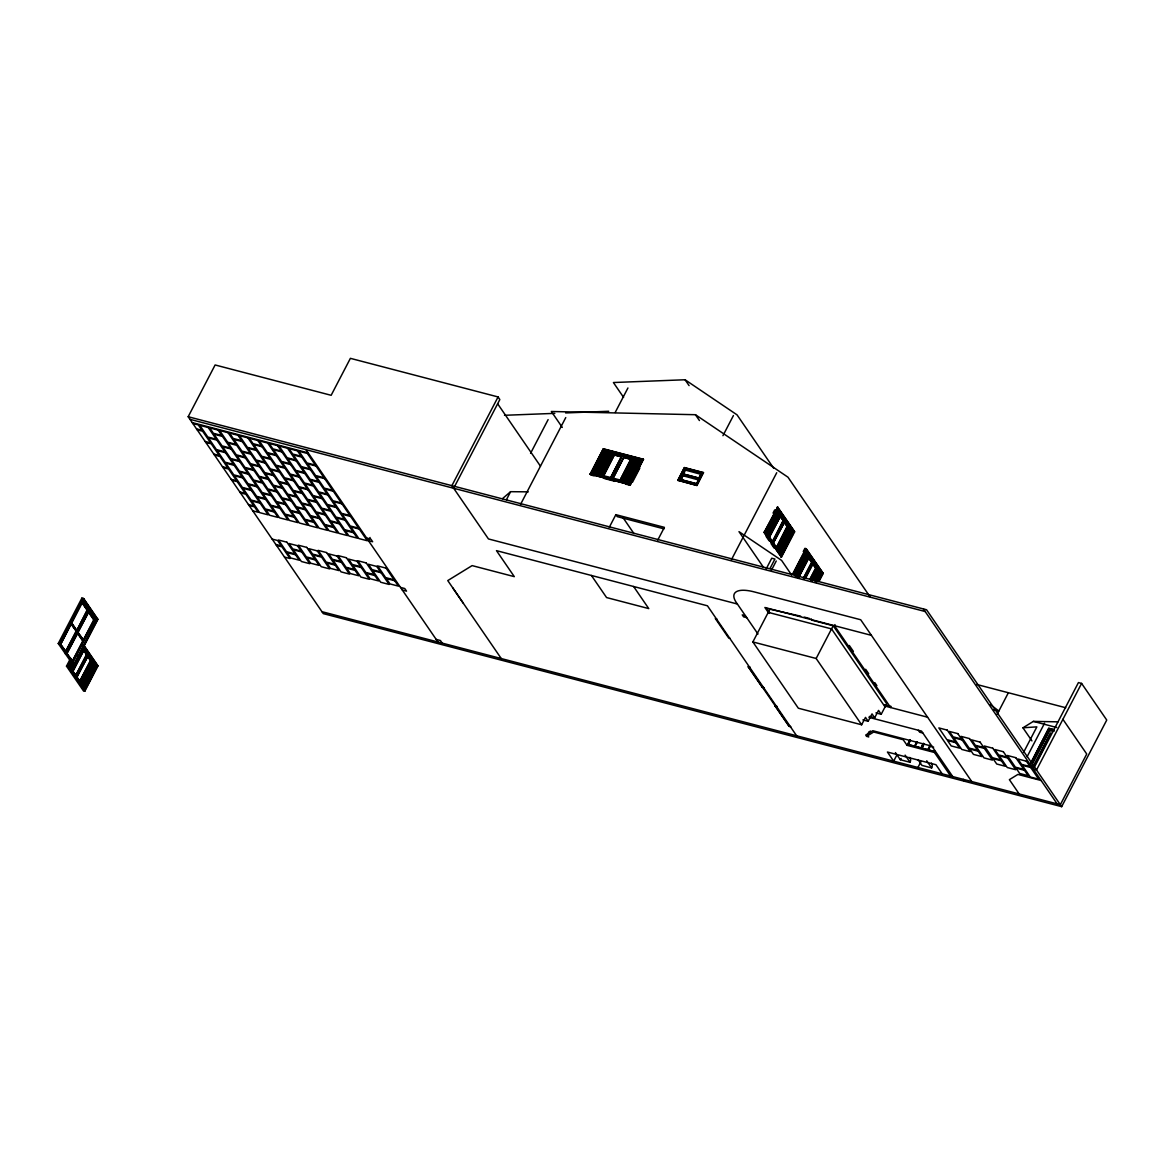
<?xml version="1.0" encoding="UTF-8"?>
<svg xmlns="http://www.w3.org/2000/svg" width="1165" height="1165" viewBox="0 0 1165 1165"><rect width="100%" height="100%" fill="white"/><g stroke="black" fill="none" stroke-linecap="round" stroke-linejoin="round"><path stroke-width="1.5" d="M74.269 666.569L58.25 643.517L81.885 598.096L83.691 598.562L97.947 619.358L74.312 664.778L72.521 664.312M61.483 639.483L64.789 633.148M74.677 614.144L76.337 610.97M59.619 643.866L83.268 598.461L97.525 619.256M76.409 631.328L70.643 623.319L76.409 631.328L65.852 651.599L60.085 643.59L64.148 635.799M75.142 614.669L79.205 606.863M83.574 600.266L60.493 644.624L83.691 598.562M65.531 651.526L76.089 631.241M81.958 602.276L87.404 610.198L76.846 630.483L87.084 610.125L82.555 603.514M1034.185 767.575L1078.44 682.574L1081.601 683.404L1106.75 720.057L1061.665 806.661L323.288 613.62L188.177 416.721L215.117 364.965L331.151 395.299L350.388 358.339L498.067 396.945L499.843 399.551L453.666 488.266M88.788 609.63L65.386 653.915M66.784 653.332L77.647 633.148L83.094 641.07L72.536 661.356L66.784 653.332L72.536 661.356M77.778 632.216L88.642 612.018L94.088 619.955L83.531 640.226L77.778 632.216L83.531 640.226M67.089 653.419L77.647 633.148M78.084 632.304L88.642 612.018M84.055 645.526L98.006 665.87L84.812 691.209L83.443 690.86L66.492 666.162L70.628 658.24M67.454 666.409L70.745 660.074M84.812 691.209L67.876 666.526L70.351 661.764M84.55 648.614L72.463 671.856L68.444 666.001L70.06 662.9M82.963 645.803L97.015 666.278L84.914 689.505L68.866 666.118L71.283 661.472M71.327 662.288L69.638 665.521L72.58 669.802M72.215 661.269L82.773 640.983L77.341 633.061M83.21 640.138L93.768 619.867L88.336 611.931M72.39 663.744L95.486 619.387L82.103 599.888M74.312 664.778L96.957 619.765L81.885 598.096M73.89 664.662L96.71 620.814M77.851 680.462L71.822 671.681L83.924 648.454L84.972 648.73M73.016 671.2L83.793 650.492L86.734 654.788L75.958 675.482L72.696 671.113L75.958 675.482M75.652 675.409L86.428 654.701M75.841 677.535L87.928 654.293L88.991 654.57M76.715 676.967L87.812 656.346L90.754 660.642L79.977 681.336L76.715 676.967L79.977 681.336M77.036 677.054L87.812 656.346M79.657 681.248L90.433 660.555L87.492 656.259M83.924 648.454L91.948 660.147L79.846 683.389L84.914 689.505M80.487 683.549L92.574 660.307L97.015 666.278M84.492 689.403L96.593 666.162M84.39 691.107L96.768 667.341M370.062 537.473L368.417 540.633L372.64 541.74L370.849 539.133L366.64 538.041M498.067 396.945L451.889 485.659L488.455 538.944L737.387 604.023L757.993 634.051M506.425 499.712L510.605 491.688L528.269 491.848M530.57 453.316L548.118 419.618M520.537 504.416L565.753 417.58M615.164 412.512L627.935 387.974M590.131 474.126L603.324 448.787L643.4 459.258L630.381 484.873L590.131 474.126L630.381 484.873M590.306 474.388L603.324 448.787M632.304 457.554L620.654 481.436L591.733 473.354L603.819 450.112L641.973 460.306L629.886 483.533L620.392 481.058L632.479 457.816L641.973 460.306M591.907 473.602L603.819 450.112M601.402 476.092L613.489 452.85L604.009 450.374M601.664 476.485L613.314 452.588M603.587 475.538L614.363 454.845L621.469 456.855L610.693 477.563L603.732 475.742L614.363 454.845M621.338 456.665L610.693 477.563M611.159 478.961L622.809 455.078M613.081 478.029L623.857 457.321L630.964 459.345L620.188 480.038L613.227 478.218L623.857 457.321M630.818 459.141L620.188 480.038M629.886 483.533L641.799 460.044M630.207 484.611L643.4 459.258M632.435 482.281L639.862 468.024M609.266 527.337L615.863 514.668L664.385 527.352L657.788 540.021M677.812 480.257L684.408 467.573L703.398 472.539L696.976 485.47L677.812 480.257L696.976 485.47M677.986 480.519L684.408 467.573M695.01 484.028L679.413 479.47L684.918 468.913L701.971 473.587L696.699 484.465L701.971 473.587M699.437 479.194L682.559 474.781L684.918 468.913M679.821 480.053L682.559 474.781M683.593 474.097L685.442 470.107L700.981 474.33L699 478.131L683.593 474.097L699 478.131M682.923 475.713L681.074 479.703L682.923 475.713L698.447 479.936L696.466 483.737L679.413 479.47M698.869 477.927L700.981 474.33M696.801 485.223L703.398 472.539M722.941 435.695L733.426 415.541M731.416 559.724L776.72 472.728M773.036 513.081L774.681 509.906M764.094 532.332L777.71 507.095L794.646 531.793L781.453 557.147L764.094 532.332L781.453 557.147M764.517 532.449L777.71 507.095M777.186 508.697L781.191 514.551L769.104 537.779L765.085 531.939L777.186 508.697L793.656 532.201L781.555 555.443L776.487 549.312L788.588 526.085L780.565 514.377L768.463 537.618L772.482 543.458L784.569 520.231L785.632 520.507M781.555 555.443L765.507 532.041L777.608 508.814M780.433 516.43L769.351 537.05L772.599 541.419L783.375 520.711L780.128 516.343L783.375 520.711M783.069 520.639L772.599 541.419M776.618 547.273L773.356 542.89L784.453 522.284L787.394 526.565L776.618 547.273L787.074 526.478L784.132 522.197M784.453 522.284L773.356 542.89M766.017 569.234L771.754 558.224L774.914 559.04L770.007 568.491M777.128 549.472L789.215 526.245L793.656 532.201M771.346 570.442L776.254 560.991M781.132 555.326L793.234 532.099M781.031 557.03L793.409 533.264M811.204 618.935L812.107 620.231L833.193 625.751L886.711 703.733L881.206 714.291L878.541 710.388L874.682 717.786L872.017 713.883L868.158 721.281L865.493 717.378L861.634 724.776L798.345 708.218L752.867 641.944L769.905 609.193L800.661 616.168M803.253 551.54L804.899 548.365L806.267 548.73L823.218 573.428L819.097 581.35M792.651 573.966L805.845 548.613L823.218 573.428M806.267 548.73L793.074 574.068L791.705 573.719M795.651 576.486L793.642 573.559L805.743 550.317L822.213 573.835L818.194 581.568M796.074 576.588L794.064 573.675L806.165 550.433M797.792 577.359L808.568 556.666L805.627 552.37L794.85 573.078L796.802 575.932M798.637 576.151L809.122 556.011L810.185 556.288M798.739 577.083L808.685 557.977L811.947 562.346L803.661 578.262M798.462 577.855L809.762 556.171L805.743 550.317M803.34 578.19L811.626 562.258L808.685 557.977M804.272 578.889L813.141 561.85L814.189 562.127M805.233 578.146L812.689 563.816L815.951 568.185L810.156 579.34M805.554 578.233L813.01 563.904M809.835 579.253L815.646 568.112L812.689 563.816M810.694 580.097L817.146 567.704L809.122 556.011M811.335 580.257L817.786 567.865L822.213 573.835M811.932 580.913L817.655 569.918L820.597 574.199L816.563 581.976L813.621 577.68M817.772 581.466L821.791 573.719M818.675 581.233L822.796 573.311M861.634 724.776L816.155 658.487L833.193 625.751M835.014 624.629L834.46 625.678L890.628 707.548M870.27 730.95L867.838 735.61L868.726 736.906L866.614 736.353L869.046 731.693M896.904 754.935L893.671 761.138L887.424 752.037L935.946 764.721L942.194 773.822M950.625 776.036L934.476 752.488L907.054 745.323L909.88 739.891M910.302 740.008L908.205 744.639L914.642 746.328L917.161 741.799M908.205 744.639L910.477 740.27M916.739 741.683L914.642 746.328M923.35 743.634L921.078 748.003L915.064 746.43L917.336 742.061M923.175 743.372L921.078 748.003M921.311 747.857L923.597 743.488M924.02 743.59L921.923 748.221L927.923 749.794L930.442 745.28M921.923 748.221L924.195 743.853M917.933 767.487L921.049 761.502M930.019 745.163L927.923 749.794M907.608 744.275L935.204 751.702L928.345 749.911L930.252 746.27L933.675 747.158M934.476 752.488L935.029 751.44M997.196 714.203L1008.366 692.738M1023.54 752.459L1036.865 726.858L1022.957 727.805L1031.942 740.911M1027.064 756.813L1044.568 723.217M1030.049 764.313L1048.791 728.285L1054.077 729.669M1031.04 763.002L1048.791 728.285M1031.986 762.886L1049.301 729.625L1054.442 730.965M1031.782 765.39L1049.927 730.528L1049.301 729.625M1033.253 766.716L1050.801 733.003L1033.384 766.905M1033.821 766.541L1051.005 733.528L1033.952 766.73M1081.601 683.404L1036.515 770.007L1033.355 769.177M502.465 498.649L510.605 491.688M867.838 735.61L873.677 732.013L903.225 739.731L907.054 745.323M1022.957 727.805L1033.37 721.397L1058.024 721.834M773.706 468.286L737.037 414.856L685.078 379.761L613.402 382.528L623.581 397.367M504.503 415.293L554.831 413.357M565.607 412.934L608.756 411.274M869.891 596.582L787.962 477.184L695.432 414.711L551.365 411.493L562.287 427.409M684.583 467.835L703.573 472.801M603.499 449.035L643.575 459.52M613.766 453.243L632.755 458.209M614.508 455.034L621.469 456.855M624.003 457.525L630.964 459.345M604.271 452.617L611.232 454.437M632.755 460.059L639.716 461.879M603.936 453.258L610.897 455.078M632.42 460.714L639.381 462.534M682.341 474.446L699.218 478.859M603.601 453.913L610.562 455.733M632.085 461.355L639.046 463.175M603.266 454.554L610.227 456.374M631.736 462.01L638.697 463.83M602.931 455.209L609.892 457.029M631.401 462.651L638.362 464.471M602.582 455.85L609.557 457.67M631.066 463.291L638.027 465.112M602.247 456.505L609.208 458.326M630.731 463.947L637.692 465.767M601.912 457.146L608.873 458.966M630.396 464.587L637.357 466.408M601.577 457.787L608.538 459.607M630.061 465.243L637.022 467.063M601.242 458.442L608.203 460.262M629.726 465.884L636.687 467.704M680.943 479.514L696.466 483.737M600.907 459.083L607.868 460.903M629.391 466.539L636.352 468.359M600.572 459.738L607.533 461.558M629.042 467.18L636.003 469M600.237 460.379L607.198 462.199M628.707 467.82L635.668 469.641M599.888 461.034L606.863 462.854M628.372 468.476L635.333 470.296M599.553 461.675L606.514 463.495M628.037 469.116L634.998 470.937M599.218 462.316L606.179 464.136M627.702 469.772L634.663 471.592M598.883 462.971L605.844 464.791M627.367 470.412L634.328 472.233M598.548 463.612L605.509 465.432M627.032 471.068L633.993 472.874M598.213 464.267L605.174 466.087M626.697 471.709L633.658 473.529M597.878 464.908L604.839 466.728M626.348 472.349L633.323 474.17M597.543 465.549L604.504 467.369M626.013 473.005L632.974 474.825M597.194 466.204L604.169 468.024M625.678 473.645L632.639 475.466M780.565 514.377L781.613 514.653M596.859 466.845L603.819 468.665M625.343 474.301L632.304 476.121M596.524 467.5L603.485 469.32M625.008 474.941L631.969 476.762M596.189 468.141L603.15 469.961M624.673 475.582L631.634 477.402M595.854 468.796L602.815 470.616M624.338 476.237L631.299 478.058M595.519 469.437L602.48 471.257M624.003 476.878L630.964 478.699M595.184 470.078L602.145 471.898M623.654 477.534L630.629 479.354M594.849 470.733L601.81 472.553M623.319 478.174L630.28 479.995M594.5 471.374L601.475 473.194M622.984 478.83L629.945 480.65M594.165 472.029L601.125 473.849M622.649 479.47L629.61 481.291M591.733 473.354L629.697 483.271M788.588 526.085L789.637 526.347M590.699 474.971L594.194 475.888M604.65 478.611L615.105 481.349M625.561 484.087L629.042 484.99M794.646 531.793L777.288 506.993M817.146 567.704L818.209 567.981M663.992 528.852L617.202 516.619L615.863 514.668M188.177 416.721L926.554 609.761L1061.665 806.661M189.953 419.327L925.17 611.523M192.196 422.575L308.215 452.908M192.808 423.478L198.298 424.919L201.996 430.307L196.521 428.88M197.133 429.783L202.623 431.225L210.647 442.918L205.171 441.477M205.783 442.394L211.273 443.821L219.297 455.53L213.821 454.088M214.447 455.005L219.923 456.432L227.947 468.126L222.471 466.699M804.185 617.086L809.457 618.469M871.405 635.347L764.881 607.489L768.973 613.445M223.097 467.602L228.573 469.044L236.597 480.737L231.121 479.31M768.259 612.368L831.548 628.911L885.065 706.893M231.748 480.213L237.223 481.64L245.247 493.348L239.772 491.907M745.411 615.732L742.251 614.902L743.59 616.853L746.75 617.683M976.794 684.481L1065.742 707.738M240.398 492.824L245.873 494.251L253.897 505.945L248.422 504.518M716.781 618.906L715.31 618.528L728.678 638.012L730.164 638.405M249.048 505.421L254.523 506.862L258.222 512.25L252.747 510.823M752.867 641.944L816.155 658.487M993.687 709.674L998.842 711.029L990.337 704.534M1033.37 721.397L1056.728 727.513M1048.981 728.547L1054.252 729.931M1049.927 730.528L1053.349 731.431M272.144 539.089L277.62 540.516L281.333 545.919L275.843 544.477M748.425 667.181L750.231 667.647L749.779 666.992L747.988 666.526L762.26 687.321L764.051 687.787L761.808 686.666M276.469 545.395L281.945 546.822L289.983 558.53L284.493 557.088M884.22 704.665L891.181 706.485M885.415 706.179L927.573 717.203M400.527 587.422L404.75 588.529L406.527 591.121L402.304 590.029M875.934 712.907L881.206 714.291M869.41 716.402L874.682 717.786M868.901 717.334L921.53 731.096L952.737 776.574M922.855 733.047L919.695 732.217L918.355 730.266M862.886 719.897L868.158 721.281M931.854 746.153L872.789 730.717L865.726 735.057L866.614 736.353M775.206 706.179L776.997 706.645L776.545 705.99L774.754 705.524L789.025 726.319L790.817 726.785L788.588 725.664M1041.117 780.492L1017.904 774.419L1009.385 779.662L1019.186 793.948M895.404 752.575L900.312 759.726L910.025 762.274A5.84 4.587 -34.5 0 0 909.778 757.425M931.403 763.075A5.84 4.587 -34.5 0 1 931.65 767.924L921.937 765.39L918.02 759.667M436.191 639.41L440.414 640.517L442.205 643.109M321.948 611.683L1060.325 804.709L1086.727 754.017L1062.902 719.315M96.156 618.892L97.947 619.358M95.486 619.387L96.957 619.765M60.085 643.59L65.852 651.599M58.25 643.517L60.041 643.983M58.701 644.158L60.493 644.624M91.948 660.147L92.996 660.424M98.006 665.87L96.637 665.506L93.651 661.152M72.07 663.657L73.861 664.123M66.492 666.162L67.876 666.526M923.394 608.931L1057.165 803.879M971.726 781.54L860.702 619.751L754.177 591.893A36.945 12.873 27.5 0 0 737.387 604.023M963.28 779.341L964.62 781.293M779.997 515.032L777.055 510.751L766.279 531.444L769.22 535.74M776.72 511.391L779.662 515.687M788.763 528.939L791.705 533.221M805.277 553.011L808.219 557.307M817.32 570.559L820.262 574.855M776.385 512.032L779.327 516.328M788.428 529.58L791.37 533.876M804.942 553.666L807.884 557.948M816.985 571.214L819.927 575.495M685.078 379.761L689.083 385.615M776.05 512.687L778.992 516.969M788.079 530.235L791.035 534.517M804.607 554.307L807.549 558.603M816.65 571.855L819.592 576.151M775.715 513.328L778.657 517.624M787.744 530.876L790.686 535.172M804.272 554.962L807.214 559.244M816.315 572.51L819.257 576.792M775.366 513.983L778.322 518.265M787.409 531.531L790.351 535.813M803.937 555.603L806.879 559.899M815.981 573.151L818.922 577.447M775.031 514.624L777.972 518.92M787.074 532.172L790.016 536.468M803.602 556.258L806.544 560.54M815.646 573.792L818.587 578.088M774.696 515.279L777.638 519.561M786.739 532.813L789.681 537.109M803.268 556.899L806.209 561.195M815.296 574.447L818.238 578.728M774.361 515.92L777.303 520.216M786.404 533.468L789.346 537.749M802.933 557.54L805.874 561.836M814.961 575.088L817.903 579.384M774.026 516.561L776.968 520.857M786.069 534.109L789.011 538.405M802.583 558.195L805.525 562.477M814.626 575.743L817.568 580.024M773.691 517.216L776.633 521.498M785.734 534.764L788.676 539.046M802.248 558.836L805.19 563.132M814.291 576.384L817.233 580.68M773.356 517.857L776.298 522.153M785.385 535.405L788.341 539.701M801.913 559.491L804.855 563.773M813.956 577.039L816.898 581.32M773.021 518.512L775.963 522.794M785.05 536.06L787.991 540.342M801.578 560.132L804.52 564.428M772.672 519.153L775.628 523.449M784.715 536.701L787.657 540.982M801.243 560.787L804.185 565.069M813.287 578.321L816.228 582.616M772.337 519.808L775.278 524.09M784.38 537.342L787.322 541.638M800.908 561.428L803.85 565.709M772.002 520.449L774.943 524.731M784.045 537.997L786.987 542.278M800.573 562.069L803.515 566.365M771.667 521.09L774.608 525.386M783.71 538.638L786.652 542.934M800.239 562.724L803.18 567.005M771.332 521.745L774.274 526.027M783.375 539.293L786.317 543.574M799.889 563.365L802.831 567.661M770.997 522.386L773.939 526.682M783.04 539.934L785.982 544.23M799.554 564.02L802.496 568.302M770.662 523.041L773.604 527.323M782.705 540.575L785.647 544.871M799.219 564.661L802.161 568.957M695.432 414.711L699.451 420.55M770.327 523.682L773.269 527.978M782.356 541.23L785.297 545.511M798.884 565.302L801.826 569.598M769.992 524.323L772.934 528.619M782.021 541.871L784.962 546.167M798.549 565.957L801.491 570.238M769.643 524.978L772.584 529.26M781.686 542.526L784.627 546.807M798.214 566.598L801.156 570.894M769.308 525.619L772.249 529.915M781.351 543.167L784.293 547.463M797.879 567.253L800.821 571.534M768.973 526.274L771.914 530.556M781.016 543.822L783.958 548.103M797.544 567.894L800.486 572.19M768.638 526.915L771.58 531.211M780.681 544.463L783.623 548.759M797.195 568.549L800.137 572.831M849.314 645.468L853.392 651.424M865.653 669.278L868.711 673.749M874.842 682.675L876.881 685.646M768.303 527.57L771.245 531.852M780.346 545.104L783.288 549.399M796.86 569.19L799.802 573.486M767.968 528.211L770.91 532.507M780.011 545.759L782.953 550.04M796.525 569.831L799.467 574.127M767.633 528.852L770.575 533.148M779.662 546.4L782.603 550.696M796.19 570.486L799.132 574.767M926.743 760.774L931.65 767.924M767.298 529.507L770.24 533.788M779.327 547.055L782.268 551.336M795.855 571.127L798.797 575.423M766.949 530.148L769.89 534.444M778.992 547.696L781.933 551.992M795.52 571.782L798.462 576.063M766.614 530.803L769.555 535.085M778.657 548.351L781.599 552.632M795.185 572.423L798.127 576.719M766.133 536.453L769.118 540.808M771.114 543.706L774.099 548.074M791.559 574.942L781.599 560.409L738.989 531.648L763.497 567.37M905.118 755.124L910.025 762.274M766.454 607.926L769.512 612.397M796.627 735.77L707.446 605.8L496.479 550.652L514.304 576.646L472.116 565.607L447.768 580.578L501.27 658.56M748.745 667.254L788.894 725.751M623.29 518.046L633.964 533.614M633.6 586.49L648.759 608.596L606.572 597.558L591.412 575.466M497.644 403.774L540.458 466.16M452.69 587.757L463.393 603.354M305.987 449.661L437.982 642.017M71.4 622.547L76.846 630.483M71.997 623.785L76.526 630.396M83.632 645.425L97.583 665.754M85.671 649.531L89.661 655.342M83.793 650.492L86.734 654.788M92.122 663.001L95.064 667.297M91.787 663.657L94.729 667.938M91.438 664.298L94.394 668.594M91.103 664.953L94.045 669.234M90.768 665.594L93.71 669.89M90.433 666.249L93.375 670.53M90.098 666.89L93.04 671.171M89.763 667.53L92.705 671.826M89.428 668.186L92.37 672.467M89.093 668.827L92.035 673.122M88.744 669.482L91.7 673.763M88.409 670.123L91.351 674.418M77.021 654.657L78.987 657.511M88.074 670.763L91.016 675.059M87.739 671.419L90.681 675.7M87.404 672.059L90.346 676.355M87.069 672.715L90.011 676.996M86.734 673.355L89.676 677.651M86.399 674.011L89.341 678.292M86.05 674.651L89.006 678.947M85.715 675.292L88.657 679.588M85.38 675.948L88.322 680.229M85.045 676.588L87.987 680.884M84.71 677.244L87.652 681.525M84.375 677.884L87.317 682.18M84.04 678.54L86.982 682.821M71.662 661.633L74.604 665.929M83.705 679.18L86.647 683.462M83.356 679.821L86.312 684.117M70.992 662.929L73.934 667.21M83.021 680.476L85.962 684.758M70.643 663.569L73.599 667.865M82.686 681.117L85.627 685.413M70.308 664.225L73.249 668.506M82.351 681.773L85.293 686.054M69.973 664.865L72.914 669.161M82.016 682.413L84.958 686.709M900.312 759.726A5.84 4.587 -34.5 0 1 901.142 758.517M92.457 662.361L81.681 683.054L84.623 687.35L95.399 666.657L92.457 662.361M604.606 451.976L593.83 472.67L600.791 474.49L611.567 453.797L604.606 451.976M633.09 459.418L622.314 480.111L629.275 481.931L640.051 461.238L633.09 459.418M789.098 528.284L778.322 548.992L781.264 553.273L792.04 532.58L789.098 528.284M208.215 427.511L199.768 425.298L207.807 437.006L216.239 439.205L208.215 427.511M218.132 430.103L209.685 427.89L213.399 433.293L221.831 435.492L218.132 430.103M228.049 432.696L219.603 430.482L227.626 442.19L236.073 444.389L228.049 432.696M237.966 435.288L229.52 433.074L233.218 438.477L241.665 440.676L237.966 435.288M247.883 437.88L239.437 435.666L247.461 447.375L255.907 449.574L247.883 437.88M257.785 440.472L249.354 438.258L253.053 443.661L261.499 445.86L257.785 440.472M267.702 443.064L259.271 440.851L267.295 452.559L275.726 454.758L267.702 443.064M277.62 445.656L269.188 443.443L272.887 448.845L281.318 451.044L277.62 445.656M287.537 448.248L279.105 446.035L287.129 457.743L295.561 459.942L287.537 448.248M297.454 450.84L289.007 448.627L292.721 454.03L301.153 456.229L297.454 450.84M307.371 453.433L298.924 451.219L306.963 462.927L315.395 465.126L307.371 453.433M222.457 436.409L214.011 434.196L222.049 445.889L230.481 448.103L222.457 436.409M242.291 441.593L233.845 439.38L241.869 451.073L250.315 453.287L242.291 441.593M262.11 446.778L253.679 444.564L261.703 456.258L270.149 458.471L262.11 446.778M281.945 451.962L273.513 449.748L281.537 461.442L289.969 463.655L281.945 451.962M301.779 457.146L293.332 454.933L301.371 466.626L309.803 468.84L301.779 457.146M216.865 440.108L208.433 437.909L216.457 449.603L224.889 451.816L216.865 440.108M236.699 445.292L228.253 443.093L236.277 454.787L244.723 457L236.699 445.292M256.533 450.476L248.087 448.277L256.111 459.971L264.557 462.185L256.533 450.476M276.353 455.661L267.921 453.462L275.945 465.155L284.377 467.369L276.353 455.661M296.187 460.845L287.755 458.646L295.779 470.34L304.211 472.553L296.187 460.845M316.021 466.029L307.575 463.83L315.613 475.524L324.045 477.737L316.021 466.029M231.107 449.006L222.661 446.807L230.699 458.5L239.131 460.714L231.107 449.006M250.941 454.19L242.495 451.991L250.519 463.685L258.965 465.898L250.941 454.19M270.761 459.374L262.329 457.175L270.353 468.869L278.799 471.082L270.761 459.374M290.595 464.558L282.163 462.359L290.187 474.053L298.619 476.267L290.595 464.558M310.429 469.743L301.997 467.544L310.021 479.237L318.453 481.451L310.429 469.743M225.515 452.719L217.083 450.52L225.107 462.214L233.539 464.413L225.515 452.719M245.349 457.903L236.903 455.704L244.941 467.398L253.373 469.597L245.349 457.903M265.183 463.088L256.737 460.889L264.761 472.582L273.207 474.781L265.183 463.088M285.003 468.272L276.571 466.073L284.595 477.767L293.041 479.965L285.003 468.272M304.837 473.456L296.405 471.257L304.429 482.951L312.861 485.15L304.837 473.456M324.671 478.64L316.225 476.441L324.263 488.135L332.695 490.334L324.671 478.64M239.757 461.617L231.311 459.418L239.349 471.111L247.781 473.31L239.757 461.617M259.591 466.801L251.145 464.602L259.169 476.296L267.615 478.495L259.591 466.801M279.411 471.985L270.979 469.786L279.003 481.48L287.449 483.679L279.411 471.985M299.245 477.169L290.813 474.971L298.837 486.664L307.269 488.863L299.245 477.169M319.079 482.354L310.647 480.155L318.671 491.848L327.103 494.047L319.079 482.354M234.165 465.33L225.733 463.117L233.757 474.825L242.189 477.024L234.165 465.33M253.999 470.514L245.553 468.301L253.591 480.009L262.023 482.208L253.999 470.514M273.833 475.699L265.387 473.485L273.411 485.193L281.857 487.392L273.833 475.699M293.653 480.883L285.221 478.669L293.245 490.378L301.691 492.577L293.653 480.883M313.487 486.067L305.055 483.854L313.079 495.562L321.511 497.761L313.487 486.067M333.321 491.251L324.875 489.038L332.913 500.746L341.345 502.945L333.321 491.251M248.407 474.228L239.975 472.014L247.999 483.723L256.431 485.922L248.407 474.228M268.241 479.412L259.795 477.199L267.819 488.907L276.265 491.106L268.241 479.412M288.075 484.596L279.629 482.383L287.653 494.091L296.099 496.29L288.075 484.596M307.895 489.781L299.463 487.567L307.487 499.275L315.919 501.474L307.895 489.781M327.729 494.965L319.297 492.751L327.321 504.46L335.753 506.659L327.729 494.965M242.815 477.941L234.383 475.728L242.407 487.421L250.839 489.635L242.815 477.941M262.649 483.125L254.203 480.912L262.242 492.606L270.673 494.819L262.649 483.125M282.483 488.31L274.037 486.096L282.061 497.79L290.507 500.003L282.483 488.31M302.303 493.494L293.871 491.281L301.895 502.974L310.341 505.188L302.303 493.494M322.137 498.678L313.705 496.465L321.729 508.158L330.161 510.372L322.137 498.678M341.971 503.863L333.525 501.649L341.563 513.343L349.995 515.556L341.971 503.863M257.057 486.824L248.626 484.625L256.65 496.319L265.081 498.533L257.057 486.824M276.891 492.009L268.445 489.81L276.469 501.503L284.915 503.717L276.891 492.009M296.726 497.193L288.279 494.994L296.303 506.688L304.749 508.901L296.726 497.193M316.545 502.377L308.113 500.178L316.137 511.872L324.569 514.085L316.545 502.377M336.379 507.561L327.947 505.362L335.971 517.056L344.403 519.27L336.379 507.561M251.465 490.538L243.034 488.339L251.058 500.033L259.489 502.246L251.465 490.538M271.299 495.722L262.853 493.523L270.892 505.217L279.323 507.43L271.299 495.722M291.133 500.906L282.687 498.707L290.711 510.401L299.157 512.615L291.133 500.906M310.953 506.091L302.521 503.892L310.545 515.585L318.992 517.799L310.953 506.091M330.787 511.275L322.356 509.076L330.379 520.77L338.811 522.983L330.787 511.275M350.621 516.459L342.19 514.26L350.214 525.954L358.645 528.167L350.621 516.459M265.707 499.435L257.276 497.237L265.3 508.93L273.731 511.129L265.707 499.435M285.542 504.62L277.095 502.421L285.134 514.115L293.565 516.313L285.542 504.62M305.376 509.804L296.929 507.605L304.953 519.299L313.4 521.498L305.376 509.804M325.195 514.988L316.764 512.789L324.787 524.483L333.234 526.682L325.195 514.988M345.029 520.173L336.598 517.974L344.622 529.667L353.053 531.866L345.029 520.173M260.115 503.149L251.684 500.95L259.708 512.644L268.139 514.843L260.115 503.149M279.95 508.333L271.503 506.134L279.542 517.828L287.973 520.027L279.95 508.333M299.784 513.517L291.337 511.319L299.361 523.012L307.808 525.211L299.784 513.517M319.603 518.702L311.172 516.503L319.195 528.196L327.642 530.395L319.603 518.702M339.437 523.886L331.006 521.687L339.03 533.381L347.461 535.58L339.437 523.886M359.271 529.07L350.84 526.871L358.864 538.565L367.295 540.764L359.271 529.07M274.358 512.047L265.926 509.833L269.625 515.236L278.056 517.435L274.358 512.047M294.192 517.231L285.745 515.017L289.459 520.42L297.891 522.619L294.192 517.231M314.026 522.415L305.579 520.202L309.278 525.604L317.725 527.803L314.026 522.415M333.845 527.599L325.414 525.386L329.113 530.789L337.559 532.988L333.845 527.599M353.679 532.784L345.248 530.57L348.947 535.973L357.378 538.172L353.679 532.784M286.91 542.206L278.479 540.007L286.503 551.7L294.949 553.899L286.91 542.206M306.745 547.39L298.313 545.191L306.337 556.885L314.768 559.084L306.745 547.39M326.579 552.574L318.147 550.375L326.171 562.069L334.603 564.268L326.579 552.574M346.413 557.758L337.967 555.559L345.99 567.253L354.437 569.452L346.413 557.758M366.247 562.943L357.801 560.744L365.825 572.437L374.271 574.636L366.247 562.943M386.066 568.127L377.635 565.928L385.659 577.622L394.09 579.821L386.066 568.127M297.454 545.701L289.022 543.502L292.721 548.89L301.153 551.103L297.454 545.701M317.288 550.885L308.856 548.686L312.555 554.074L320.987 556.288L317.288 550.885M337.122 556.069L328.676 553.87L332.375 559.258L340.821 561.472L337.122 556.069M356.956 561.253L348.51 559.054L352.209 564.442L360.655 566.656L356.956 561.253M376.776 566.438L368.344 564.239L372.043 569.627L380.474 571.84L376.776 566.438M301.779 552.006L293.347 549.807L301.371 561.501L309.803 563.714L301.779 552.006M321.613 557.19L313.181 554.991L321.205 566.685L329.637 568.899L321.613 557.19M341.447 562.375L333.001 560.176L341.025 571.869L349.471 574.083L341.447 562.375M361.281 567.559L352.835 565.36L360.859 577.054L369.305 579.267L361.281 567.559M381.101 572.743L372.669 570.544L380.693 582.238L389.125 584.451L381.101 572.743M295.575 554.817L287.129 552.603L290.828 558.006L299.274 560.205L295.575 554.817M315.395 560.001L306.963 557.787L310.662 563.19L319.094 565.389L315.395 560.001M335.229 565.185L326.797 562.972L330.496 568.374L338.928 570.573L335.229 565.185M355.063 570.369L346.617 568.156L350.315 573.559L358.762 575.758L355.063 570.369M374.897 575.554L366.451 573.34L370.15 578.743L378.596 580.942L374.897 575.554M394.717 580.738L386.285 578.524L389.984 583.927L398.43 586.126L394.717 580.738M947.276 730.135L938.844 727.921L946.868 739.615L955.3 741.828L947.276 730.135M957.819 733.63L949.373 731.431L953.087 736.819L961.518 739.032L957.819 733.63M969.528 738.595L961.096 736.382L969.12 748.09L977.566 750.289L969.528 738.595M980.071 742.09L971.639 739.891L975.338 745.28L983.77 747.493L980.071 742.09M962.144 739.935L953.698 737.736L961.737 749.43L970.168 751.629L962.144 739.935M992.798 748.221L984.367 746.008L992.391 757.701L1000.822 759.915L992.798 748.221M1003.342 751.716L994.895 749.517L998.594 754.905L1007.041 757.104L1003.342 751.716M984.396 748.396L975.964 746.197L983.988 757.891L992.42 760.09L984.396 748.396M1015.793 757.687L1007.361 755.473L1015.385 767.167L1023.831 769.381L1015.793 757.687M955.926 742.731L947.495 740.532L951.193 745.92L959.625 748.134L955.926 742.731M1026.336 761.182L1017.904 758.983L1021.603 764.371L1030.035 766.585L1026.336 761.182M1007.667 758.022L999.221 755.808L1007.244 767.517L1015.691 769.715L1007.667 758.022M978.178 751.207L969.746 748.993L973.445 754.396L981.891 756.595L978.178 751.207M1030.661 767.487L1022.229 765.288L1030.253 776.982L1038.685 779.181L1030.661 767.487M1001.449 760.818L993.017 758.619L996.716 764.007L1005.147 766.221L1001.449 760.818M1024.443 770.283L1016.011 768.085L1019.71 773.473L1028.156 775.686L1024.443 770.283"/></g></svg>
